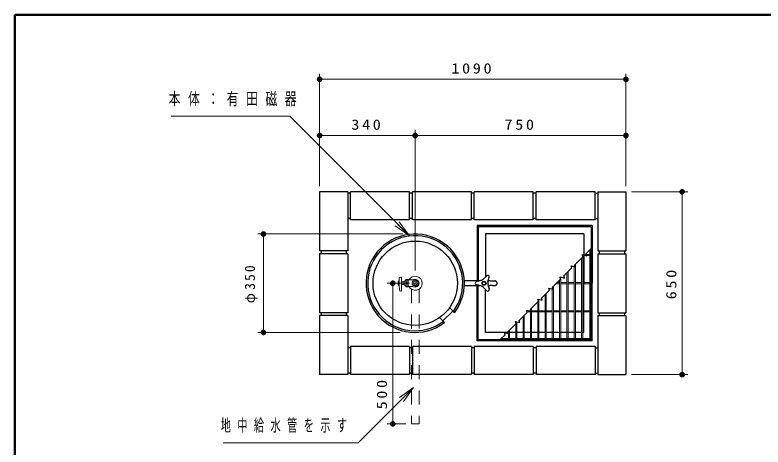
# Model space of a CAD drawing. Units: millimetres on the paper, scale 1:20. Extents: x -365 to 4, y -26 to 257.
# Drawn here: x -365 to -231.9, y 180.2 to 257 of the extents above; entities that cross this region are included whole.
import ezdxf

# ---------------------------------------------------------------- set-up
doc = ezdxf.new("R2010")
doc.units = ezdxf.units.MM
doc.linetypes.add('USER1', pattern=[4.5, 2.5, -2])
doc.layers.add('LY_1', color=7, linetype='Continuous', lineweight=13)
doc.layers.add('LY_3', color=7, linetype='Continuous', lineweight=13)
doc.styles.add('ＭＳ ゴシック', font='')
doc.styles.get('ＭＳ ゴシック').set_extended_font_data('MS Gothic')

# ---------------------------------------------------------------- blocks, each defined once
blk = doc.blocks.new('filled_dot')
at = {"color": 0, "linetype": 'Continuous', "lineweight": -2, "const_width": 1.25}
blk.add_lwpolyline([(-0.625, 0, 1), (0.625, 0, 1)], format="xyb", close=True, dxfattribs=at)

msp = doc.modelspace()

# ---------------------------------------------------------------- linework, layer by layer
at = {"layer": 'LY_1'}
for p, q in [((-310.799, 226.564), (-310.799, 246.564)), ((-256.299, 226.564), (-256.299, 246.564)), ((-310.799, 245.564), (-256.299, 245.564)), ((-293.799, 211.564), (-293.799, 236.564)), ((-310.799, 235.564), (-293.799, 235.564)), ((-293.799, 235.564), (-256.299, 235.564)), ((-255.299, 225.564), (-245.299, 225.564)), ((-246.299, 225.564), (-246.299, 193.064)), ((-294.863, 217.776), (-296.985, 219.897)), ((-296.631, 220.25), (-294.863, 217.776)), ((-294.863, 217.776), (-297.338, 219.543)), ((-296.008, 218.064), (-321.799, 218.064)), ((-320.799, 200.564), (-320.799, 218.064)), ((-263.56, 214.414), (-262.749, 214.414)), ((-262.749, 215.225), (-262.749, 199.514)), ((-262.549, 215.425), (-262.549, 199.314)), ((-264.199, 213.775), (-264.199, 199.514)), ((-263.999, 213.975), (-263.999, 199.514)), ((-263.76, 214.214), (-262.749, 214.214)), ((-265.499, 212.475), (-265.499, 199.514)), ((-265.299, 212.675), (-265.299, 199.514)), ((-296.373, 210.414), (-296.249, 210.414)), ((-296.249, 210.414), (-296.249, 207.914)), ((-266.799, 211.175), (-266.799, 199.514)), ((-266.599, 211.375), (-266.599, 199.514)), ((-294.799, 209.314), (-298.783, 209.314)), ((-297.783, 184.314), (-297.783, 209.314)), ((-296.824, 209.614), (-296.795, 209.664)), ((-296.824, 209.614), (-296.824, 209.014)), ((-296.824, 209.014), (-296.795, 208.964)), ((-296.795, 209.664), (-296.674, 209.664)), ((-296.795, 208.964), (-296.674, 208.964)), ((-296.674, 209.664), (-296.622, 210.189)), ((-296.674, 209.664), (-296.674, 208.964)), ((-296.674, 208.964), (-296.616, 208.146)), ((-296.249, 209.551), (-295.749, 209.551)), ((-296.249, 209.076), (-295.749, 209.076)), ((-295.749, 209.614), (-295.749, 209.014)), ((-295.449, 209.939), (-295.424, 209.964)), ((-295.449, 209.939), (-295.449, 208.689)), ((-295.424, 209.964), (-295.074, 209.964)), ((-295.074, 209.964), (-295.049, 209.939)), ((-295.049, 209.939), (-295.049, 208.689)), ((-294.197, 209.924), (-295.049, 209.894)), ((-294.232, 209.665), (-294.319, 209.513)), ((-294.319, 209.513), (-294.319, 209.114)), ((-294.319, 209.114), (-294.232, 208.963)), ((-293.886, 209.864), (-294.232, 209.664)), ((-293.886, 208.764), (-294.232, 208.963)), ((-293.712, 209.864), (-293.886, 209.864)), ((-293.366, 209.664), (-293.712, 209.864)), ((-293.366, 208.963), (-293.712, 208.764)), ((-293.366, 209.664), (-293.279, 209.513)), ((-293.279, 209.115), (-293.366, 208.963)), ((-293.279, 209.513), (-293.279, 209.114)), ((-268.099, 209.214), (-268.76, 209.214)), ((-268.099, 209.414), (-268.56, 209.414)), ((-268.099, 209.875), (-268.099, 199.514)), ((-267.899, 210.075), (-267.899, 199.514)), ((-266.799, 209.414), (-267.899, 209.414)), ((-266.799, 209.214), (-267.899, 209.214)), ((-265.499, 209.414), (-266.599, 209.414)), ((-265.499, 209.214), (-266.599, 209.214)), ((-264.199, 209.414), (-265.299, 209.414)), ((-264.199, 209.214), (-265.299, 209.214)), ((-263.999, 209.414), (-262.749, 209.414)), ((-263.999, 209.214), (-262.749, 209.214)), ((-296.366, 207.914), (-296.249, 207.914)), ((-295.424, 208.664), (-295.449, 208.689)), ((-295.424, 208.664), (-295.074, 208.664)), ((-295.049, 208.689), (-295.074, 208.664)), ((-294.197, 208.704), (-295.049, 208.734)), ((-293.712, 208.764), (-293.886, 208.764)), ((-269.399, 208.575), (-269.399, 199.514)), ((-269.199, 208.775), (-269.199, 199.514)), ((-270.699, 207.275), (-270.699, 199.514)), ((-270.499, 207.475), (-270.499, 199.514)), ((-271.999, 205.975), (-271.999, 199.514)), ((-271.799, 206.175), (-271.799, 199.514)), ((-273.299, 204.214), (-273.76, 204.214)), ((-273.299, 204.414), (-273.56, 204.414)), ((-273.299, 204.675), (-273.299, 199.514)), ((-273.099, 204.875), (-273.099, 199.514)), ((-271.999, 204.414), (-273.099, 204.414)), ((-271.999, 204.214), (-273.099, 204.214)), ((-270.699, 204.414), (-271.799, 204.414)), ((-270.699, 204.214), (-271.799, 204.214)), ((-269.399, 204.414), (-270.499, 204.414)), ((-269.399, 204.214), (-270.499, 204.214)), ((-268.099, 204.414), (-269.199, 204.414)), ((-268.099, 204.214), (-269.199, 204.214)), ((-266.799, 204.414), (-267.899, 204.414)), ((-266.799, 204.214), (-267.899, 204.214)), ((-265.499, 204.414), (-266.599, 204.414)), ((-265.499, 204.214), (-266.599, 204.214)), ((-264.199, 204.414), (-265.299, 204.414)), ((-264.199, 204.214), (-265.299, 204.214)), ((-263.999, 204.414), (-262.749, 204.414)), ((-263.999, 204.214), (-262.749, 204.214)), ((-274.599, 203.375), (-274.599, 199.514)), ((-274.399, 203.575), (-274.399, 199.514)), ((-276.999, 200.975), (-276.999, 199.514)), ((-275.899, 202.075), (-275.899, 199.514)), ((-275.699, 202.275), (-275.699, 199.514)), ((-296.446, 200.564), (-321.799, 200.564)), ((-277.199, 200.775), (-277.199, 199.514)), ((-262.549, 199.314), (-278.66, 199.314)), ((-262.749, 199.514), (-278.46, 199.514)), ((-255.299, 193.064), (-245.299, 193.064)), ((-296.582, 189.014), (-294.107, 190.782)), ((-294.107, 190.782), (-296.229, 188.661)), ((-294.107, 190.782), (-295.875, 188.307)), ((-295.479, 184.314), (-298.783, 184.314))]:
    msp.add_line(p, q, dxfattribs=at)
at = {"layer": 'LY_1', "lineweight": 25}
for p, q in [((-310.799, 225.564), (-310.799, 215.064)), ((-305.799, 225.564), (-310.799, 225.564)), ((-305.799, 225.564), (-305.799, 215.064)), ((-305.299, 225.314), (-305.799, 225.314)), ((-294.799, 225.564), (-305.299, 225.564)), ((-305.299, 220.564), (-305.299, 225.564)), ((-294.799, 220.564), (-294.799, 225.564)), ((-294.299, 225.314), (-294.799, 225.314)), ((-283.799, 225.564), (-294.299, 225.564)), ((-294.299, 220.564), (-294.299, 225.564)), ((-283.799, 220.564), (-283.799, 225.564)), ((-283.299, 225.314), (-283.799, 225.314)), ((-272.799, 225.564), (-283.299, 225.564)), ((-283.299, 220.564), (-283.299, 225.564)), ((-272.799, 220.564), (-272.799, 225.564)), ((-272.299, 225.314), (-272.799, 225.314)), ((-272.299, 220.564), (-272.299, 225.564)), ((-261.799, 225.564), (-272.299, 225.564)), ((-261.799, 220.564), (-261.799, 225.564)), ((-261.799, 225.314), (-261.299, 225.314)), ((-261.299, 225.564), (-261.299, 215.064)), ((-261.299, 225.564), (-256.299, 225.564)), ((-256.299, 225.564), (-256.299, 215.064)), ((-305.299, 220.814), (-305.799, 220.814)), ((-294.799, 220.564), (-305.299, 220.564)), ((-294.299, 220.814), (-294.799, 220.814)), ((-283.799, 220.564), (-294.299, 220.564)), ((-283.299, 220.814), (-283.799, 220.814)), ((-272.799, 220.564), (-283.299, 220.564)), ((-272.299, 220.814), (-272.799, 220.814)), ((-261.799, 220.564), (-272.299, 220.564)), ((-261.799, 220.814), (-261.299, 220.814)), ((-282.799, 219.564), (-282.799, 209.764)), ((-262.299, 219.564), (-282.799, 219.564)), ((-282.599, 219.364), (-282.599, 209.764)), ((-262.499, 219.364), (-282.599, 219.364)), ((-262.499, 219.364), (-262.499, 209.314)), ((-262.299, 219.564), (-262.299, 209.314)), ((-281.299, 218.064), (-281.299, 210.413)), ((-263.799, 218.064), (-281.299, 218.064)), ((-263.799, 218.064), (-263.799, 209.314)), ((-305.799, 215.064), (-310.799, 215.064)), ((-310.799, 214.564), (-310.799, 204.064)), ((-305.799, 214.564), (-310.799, 214.564)), ((-310.549, 215.064), (-310.549, 214.564)), ((-306.049, 215.064), (-306.049, 214.564)), ((-305.799, 214.564), (-305.799, 204.064)), ((-261.299, 215.064), (-256.299, 215.064)), ((-261.299, 214.564), (-261.299, 204.064)), ((-261.299, 214.564), (-256.299, 214.564)), ((-261.049, 215.064), (-261.049, 214.564)), ((-256.549, 215.064), (-256.549, 214.564)), ((-256.299, 214.564), (-256.299, 204.064)), ((-281.696, 210.036), (-281.061, 210.639)), ((-280.85, 209.547), (-280.646, 210.399)), ((-282.273, 209.751), (-285.06, 209.751)), ((-282.101, 209.802), (-282.94, 209.553)), ((-282.101, 208.825), (-282.94, 209.074)), ((-280.851, 209.08), (-280.646, 208.229)), ((-280.07, 209.713), (-279.585, 209.713)), ((-263.799, 200.564), (-263.799, 209.314)), ((-262.499, 199.264), (-262.499, 209.314)), ((-262.299, 199.064), (-262.299, 209.314)), ((-293.799, 208.639), (-293.781, 208.657)), ((-282.273, 208.876), (-285.06, 208.876)), ((-282.799, 199.064), (-282.799, 208.864)), ((-282.599, 199.264), (-282.599, 208.864)), ((-281.696, 208.592), (-281.061, 207.989)), ((-281.299, 200.564), (-281.299, 208.215)), ((-280.071, 208.915), (-279.589, 208.915)), ((-287.686, 204.969), (-286.791, 204.074)), ((-305.799, 204.064), (-310.799, 204.064)), ((-310.549, 204.064), (-310.549, 203.564)), ((-306.049, 204.064), (-306.049, 203.564)), ((-288.853, 202.6), (-287.085, 204.367)), ((-261.299, 204.064), (-256.299, 204.064)), ((-261.049, 204.064), (-261.049, 203.564)), ((-256.549, 204.064), (-256.549, 203.564)), ((-310.799, 203.564), (-310.799, 193.064)), ((-305.799, 203.564), (-310.799, 203.564)), ((-305.799, 203.564), (-305.799, 193.064)), ((-289.454, 203.201), (-288.559, 202.306)), ((-261.299, 203.564), (-261.299, 193.064)), ((-261.299, 203.564), (-256.299, 203.564)), ((-256.299, 203.564), (-256.299, 193.064)), ((-263.799, 200.564), (-281.299, 200.564)), ((-262.299, 199.064), (-282.799, 199.064)), ((-262.499, 199.264), (-282.599, 199.264)), ((-305.299, 197.814), (-305.799, 197.814)), ((-294.799, 198.064), (-305.299, 198.064)), ((-305.299, 198.064), (-305.299, 193.064)), ((-294.799, 198.064), (-294.799, 193.064)), ((-294.299, 197.814), (-294.799, 197.814)), ((-283.799, 198.064), (-294.299, 198.064)), ((-294.299, 198.064), (-294.299, 193.064)), ((-283.799, 198.064), (-283.799, 193.064)), ((-283.299, 197.814), (-283.799, 197.814)), ((-272.799, 198.064), (-283.299, 198.064)), ((-283.299, 198.064), (-283.299, 193.064)), ((-272.799, 198.064), (-272.799, 193.064)), ((-272.299, 197.814), (-272.799, 197.814)), ((-272.299, 198.064), (-272.299, 193.064)), ((-261.799, 198.064), (-272.299, 198.064)), ((-261.799, 198.064), (-261.799, 193.064)), ((-261.799, 197.814), (-261.299, 197.814)), ((-305.799, 193.064), (-310.799, 193.064)), ((-305.299, 193.314), (-305.799, 193.314)), ((-294.799, 193.064), (-305.299, 193.064)), ((-294.299, 193.314), (-294.799, 193.314)), ((-283.799, 193.064), (-294.299, 193.064)), ((-283.299, 193.314), (-283.799, 193.314)), ((-272.799, 193.064), (-283.299, 193.064)), ((-272.299, 193.314), (-272.799, 193.314)), ((-261.799, 193.064), (-272.299, 193.064)), ((-261.799, 193.314), (-261.299, 193.314)), ((-261.299, 193.064), (-256.299, 193.064))]:
    msp.add_line(p, q, dxfattribs=at)
at = {"layer": 'LY_1', "linetype": 'USER1'}
for p, q in [((-294.479, 208.265), (-294.479, 184.314)), ((-293.119, 208.265), (-293.119, 184.314)), ((-294.479, 184.314), (-293.119, 184.314))]:
    msp.add_line(p, q, dxfattribs=at)
at = {"layer": 'LY_1'}
for points in [[(-294.863, 217.776), (-316.077, 238.989), (-337.192, 238.989)], [(-294.107, 190.782), (-303.943, 180.947), (-327.968, 180.947)]]:
    msp.add_lwpolyline(points, dxfattribs=at)
at = {"layer": 'LY_1', "lineweight": 25}
for points in [[(-278.66, 199.314), (-277.817, 200.157), (-277.92, 200.543), (-277.148, 200.336), (-277.251, 200.722), (-275.837, 202.137), (-275.941, 202.523), (-275.168, 202.316), (-275.271, 202.702), (-273.857, 204.117), (-273.961, 204.503), (-273.188, 204.296), (-273.291, 204.682), (-271.877, 206.096), (-271.981, 206.483), (-271.208, 206.276), (-271.312, 206.662), (-269.897, 208.076), (-270.001, 208.463), (-269.228, 208.256), (-269.332, 208.642), (-267.917, 210.056), (-268.021, 210.443), (-267.248, 210.236), (-267.352, 210.622), (-265.938, 212.036), (-266.041, 212.423), (-265.268, 212.215), (-265.372, 212.602), (-263.958, 214.016), (-264.061, 214.402), (-263.288, 214.195), (-263.392, 214.582), (-262.549, 215.425)], [(-279.641, 208.915), (-279.586, 208.915), (-279.533, 208.922), (-279.48, 208.937), (-279.431, 208.958), (-279.384, 208.987), (-279.342, 209.021), (-279.305, 209.061), (-279.274, 209.106), (-279.249, 209.154), (-279.23, 209.206), (-279.219, 209.259), (-279.216, 209.314), (-279.219, 209.369), (-279.231, 209.422), (-279.249, 209.474), (-279.274, 209.522), (-279.305, 209.567), (-279.342, 209.607), (-279.384, 209.641), (-279.431, 209.669), (-279.481, 209.691), (-279.533, 209.706), (-279.585, 209.713), (-279.637, 209.713)]]:
    msp.add_lwpolyline(points, dxfattribs=at)
at = {"layer": 'LY_1'}
for points in [[(-295.249, 209.364), (-295.234, 209.365), (-295.219, 209.368), (-295.204, 209.373), (-295.189, 209.38), (-295.175, 209.39), (-295.161, 209.401), (-295.149, 209.414), (-295.136, 209.428), (-295.125, 209.444), (-295.115, 209.462), (-295.106, 209.481), (-295.097, 209.501), (-295.09, 209.523), (-295.085, 209.545), (-295.08, 209.568), (-295.077, 209.591), (-295.075, 209.615), (-295.074, 209.639), (-295.075, 209.663), (-295.077, 209.687), (-295.08, 209.71), (-295.085, 209.733), (-295.09, 209.755), (-295.097, 209.776), (-295.106, 209.797), (-295.115, 209.816), (-295.125, 209.833), (-295.136, 209.85), (-295.149, 209.864), (-295.161, 209.877), (-295.175, 209.888), (-295.189, 209.897), (-295.204, 209.904), (-295.219, 209.91), (-295.234, 209.913), (-295.249, 209.914), (-295.264, 209.913), (-295.279, 209.91), (-295.294, 209.904), (-295.309, 209.897), (-295.323, 209.888), (-295.336, 209.877), (-295.349, 209.864), (-295.361, 209.85), (-295.373, 209.833), (-295.383, 209.816), (-295.392, 209.797), (-295.401, 209.776), (-295.408, 209.755), (-295.413, 209.733), (-295.418, 209.71), (-295.421, 209.687), (-295.423, 209.663), (-295.424, 209.639), (-295.423, 209.615), (-295.421, 209.591), (-295.418, 209.568), (-295.413, 209.545), (-295.408, 209.523), (-295.401, 209.501), (-295.392, 209.481), (-295.383, 209.462), (-295.373, 209.444), (-295.361, 209.428), (-295.349, 209.414), (-295.336, 209.401), (-295.323, 209.39), (-295.309, 209.38), (-295.294, 209.373), (-295.279, 209.368), (-295.264, 209.365)], [(-295.249, 209.264), (-295.264, 209.263), (-295.279, 209.26), (-295.294, 209.254), (-295.309, 209.247), (-295.323, 209.238), (-295.336, 209.227), (-295.349, 209.214), (-295.361, 209.2), (-295.373, 209.183), (-295.383, 209.166), (-295.392, 209.147), (-295.401, 209.126), (-295.408, 209.105), (-295.413, 209.083), (-295.418, 209.06), (-295.421, 209.037), (-295.423, 209.013), (-295.424, 208.989), (-295.423, 208.965), (-295.421, 208.941), (-295.418, 208.918), (-295.413, 208.895), (-295.408, 208.873), (-295.401, 208.851), (-295.392, 208.831), (-295.383, 208.812), (-295.373, 208.794), (-295.361, 208.778), (-295.349, 208.764), (-295.336, 208.751), (-295.323, 208.74), (-295.309, 208.73), (-295.294, 208.723), (-295.279, 208.718), (-295.264, 208.715), (-295.249, 208.714), (-295.234, 208.715), (-295.219, 208.718), (-295.204, 208.723), (-295.189, 208.73), (-295.175, 208.74), (-295.161, 208.751), (-295.149, 208.764), (-295.136, 208.778), (-295.125, 208.794), (-295.115, 208.812), (-295.106, 208.831), (-295.097, 208.851), (-295.09, 208.873), (-295.085, 208.895), (-295.08, 208.918), (-295.077, 208.941), (-295.075, 208.965), (-295.074, 208.989), (-295.075, 209.013), (-295.077, 209.037), (-295.08, 209.06), (-295.085, 209.083), (-295.09, 209.105), (-295.097, 209.126), (-295.106, 209.147), (-295.115, 209.166), (-295.125, 209.183), (-295.136, 209.2), (-295.149, 209.214), (-295.161, 209.227), (-295.175, 209.238), (-295.189, 209.247), (-295.204, 209.254), (-295.219, 209.26), (-295.234, 209.263)]]:
    msp.add_lwpolyline(points, close=True, dxfattribs=at)
at = {"layer": 'LY_1', "lineweight": 25}
for centre, radius in [((-293.799, 209.314), 7.5), ((-293.799, 209.314), 0.075), ((-281.549, 209.314), 0.362), ((-281.549, 209.314), 0.287)]:
    msp.add_circle(centre, radius, dxfattribs=at)
at = {"layer": 'LY_1'}
msp.add_circle((-293.799, 209.314), 0.35, dxfattribs=at)
at = {"layer": 'LY_1', "lineweight": 25}
for centre, radius, start, end in [((-293.799, 209.314), 8.75, 323.21307, 306.7868), ((-293.799, 209.314), 8.45, 323.50679, 306.4931), ((-280.889, 210.457), 0.25, 346.49997, 133.5), ((-282.869, 209.314), 0.25, 106.49994, 253.49999), ((-282.385, 210.761), 1, 286.50001, 313.5), ((-279.878, 209.314), 1, 166.49993, 193.49998), ((-279.897, 213.527), 3.818, 256.53892, 267.41259), ((-282.385, 207.867), 1, 46.49993, 73.49993), ((-280.889, 208.17), 0.25, 226.49999, 13.5), ((-279.897, 205.101), 3.818, 92.60254, 103.46108)]:
    msp.add_arc(centre, radius, start, end, dxfattribs=at)
at = {"layer": 'LY_1'}
for centre, radius, start, end in [((-296.373, 210.164), 0.25, 89.99998, 174.28923), ((-293.799, 209.314), 1.25, 207.91638, 152.0779), ((-295.942, 210.093), 0.517, 291.95984, 342.62133), ((-295.942, 208.534), 0.517, 17.37862, 68.04012), ((-294.215, 210.423), 0.5, 271.99894, 290.53793), ((-293.799, 209.314), 0.685, 249.44768, 110.53734), ((-296.366, 208.164), 0.25, 184.08553, 269.99996), ((-294.215, 208.204), 0.5, 69.44677, 88.00097)]:
    msp.add_arc(centre, radius, start, end, dxfattribs=at)
at = {"layer": 'LY_3', "lineweight": 50}
for p, q in [((-365, 257), (-365, 0)), ((0, 257), (-365, 257))]:
    msp.add_line(p, q, dxfattribs=at)

# ---------------------------------------------------------------- block references
at = {"layer": 'LY_1', "xscale": 0.4, "yscale": 0.4}
for p in [(-310.799, 245.564), (-310.799, 235.564)]:
    msp.add_blockref('filled_dot', p, dxfattribs=at)
for p, rotation in [((-256.299, 245.564), 180), ((-293.799, 235.564), 180), ((-256.299, 235.564), 180), ((-246.299, 225.564), 270), ((-320.799, 218.064), 270), ((-297.783, 209.314), 270), ((-320.799, 200.564), 90), ((-246.299, 193.064), 90), ((-297.783, 184.314), 90)]:
    msp.add_blockref('filled_dot', p, dxfattribs=dict(at, rotation=rotation))

# ---------------------------------------------------------------- texts
at = {"layer": 'LY_1', "style": 'ＭＳ ゴシック'}
for s, insert, char_height, attachment_point in [('\\T1.33;\\W1.15;1090', (-283.549, 246.564), 1.833, 8), ('\\T1.64;\\W0.7;本体：有田磁器', (-337.657, 241.989), 2.199, 4), ('\\T1.33;\\W1.15;340', (-302.299, 236.564), 1.833, 8), ('\\T1.33;\\W1.15;750', (-275.049, 236.564), 1.833, 8), ('\\T1.64;\\W0.6;地中給水管を示す', (-328.385, 183.947), 2.199, 4)]:
    msp.add_mtext(s, dxfattribs=dict(at, insert=insert, char_height=char_height, attachment_point=attachment_point))
at = {"layer": 'LY_1', "char_height": 1.833, "attachment_point": 8, "rotation": 90, "style": 'ＭＳ ゴシック'}
for s, insert in [('\\T1.33;\\W0.95;φ350', (-321.799, 209.314)), ('\\T1.33;\\W1.15;650', (-247.299, 209.314)), ('\\T1.33;\\W1.15;500', (-298.783, 189.745))]:
    msp.add_mtext(s, dxfattribs=dict(at, insert=insert))

doc.saveas('drawing.dxf')
